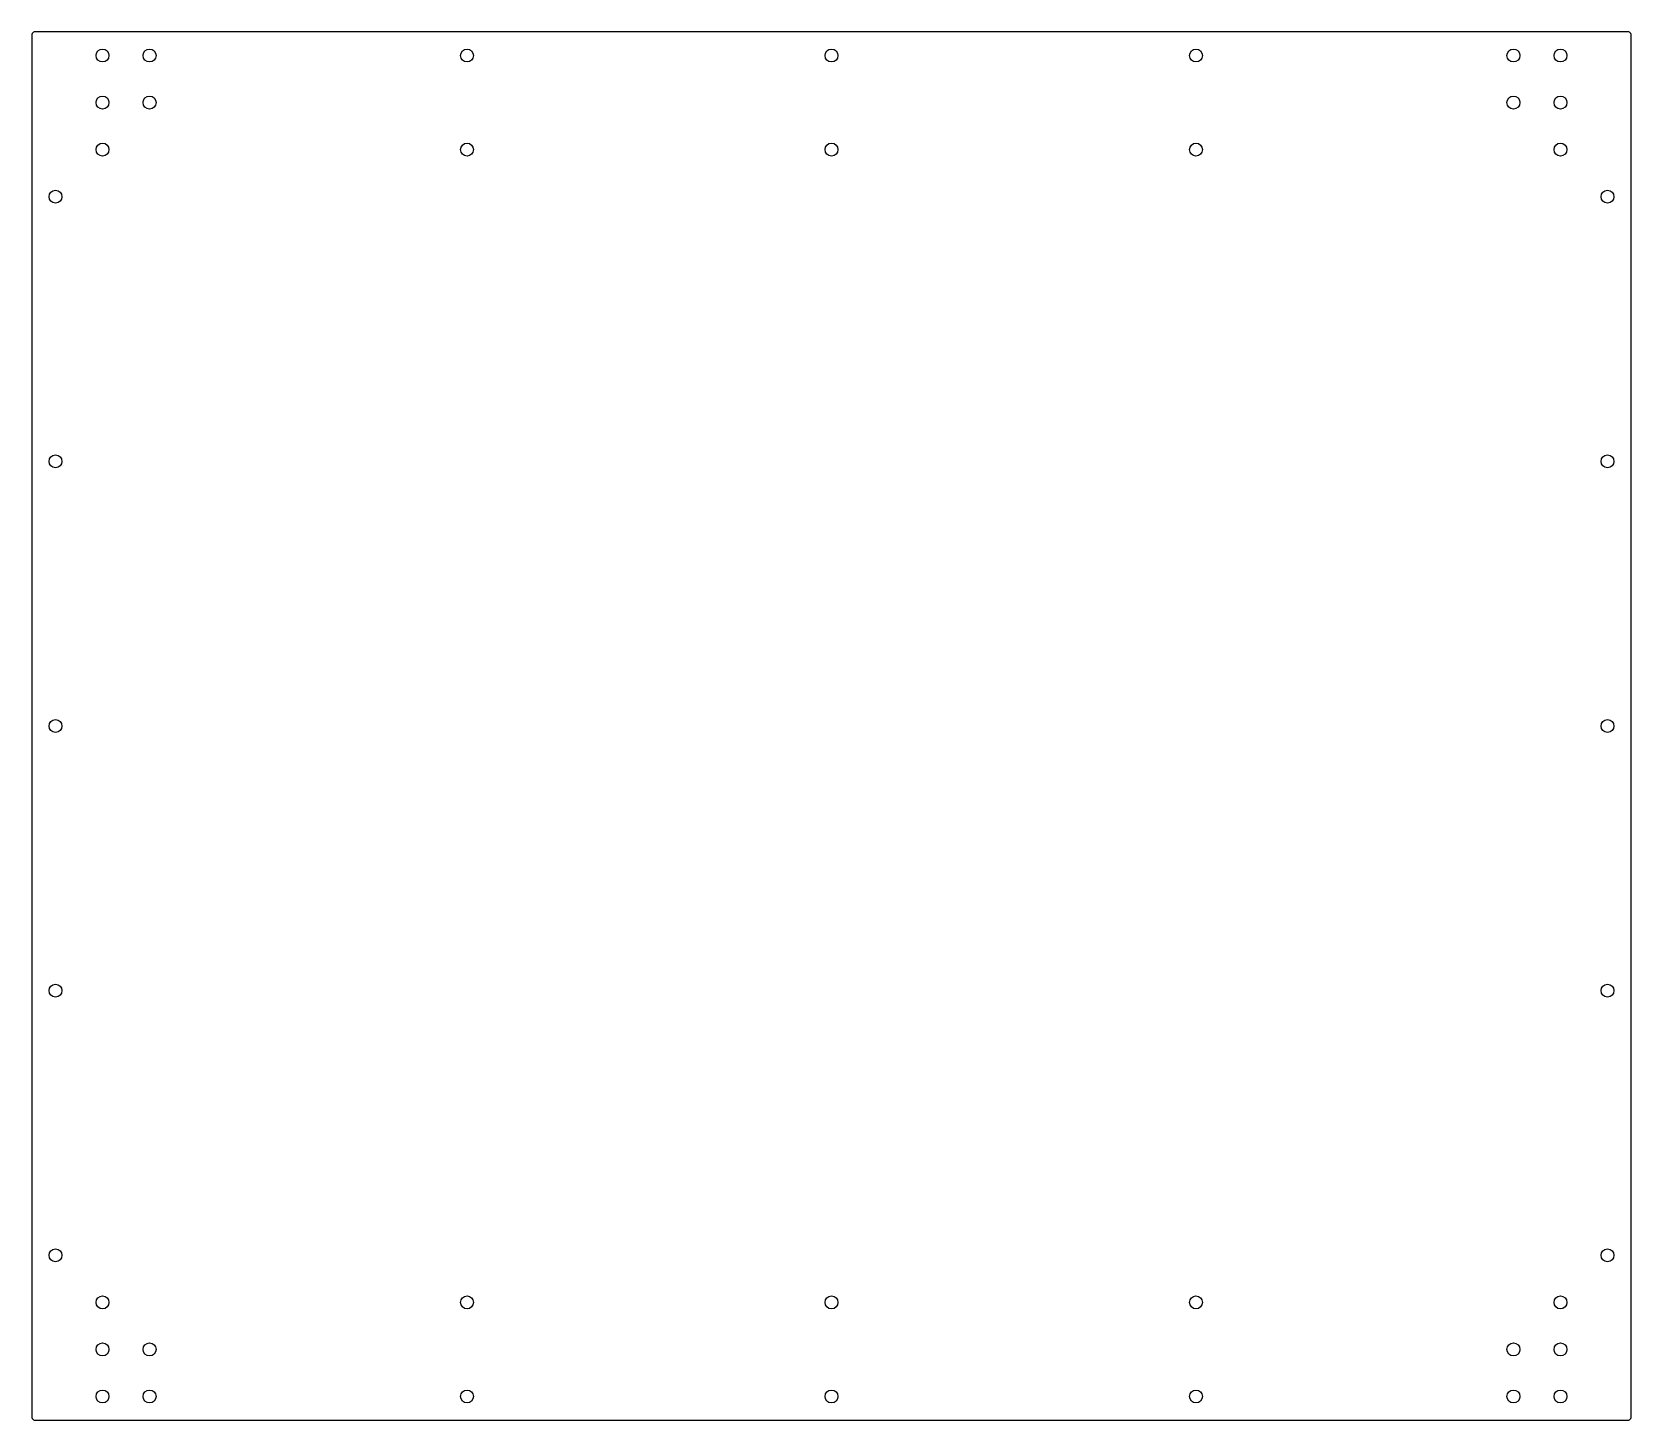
# Model space of a CAD drawing. Header units: millimetres. Extents: x -340 to 340, y -295 to 295.
import ezdxf

# ---------------------------------------------------------------- set-up
doc = ezdxf.new("R2010")
doc.units = ezdxf.units.MM

msp = doc.modelspace()

# ---------------------------------------------------------------- linework, layer by layer
at = {"color": 7, "linetype": 'Continuous', "lineweight": 25}
for p, q in [((-340, 294), (-340, -294)), ((339, 295), (-339, 295)), ((340, -294), (340, 294)), ((-339, -295), (339, -295))]:
    msp.add_line(p, q, dxfattribs=at)
for centre in [(-310, 285), (-290, 285), (-155, 285), (0, 285), (155, 285), (290, 285), (310, 285), (-310, 265), (-290, 265), (290, 265), (310, 265), (-310, 245), (-155, 245), (0, 245), (155, 245), (310, 245), (-330, 225), (330, 225), (-330, 112.5), (330, 112.5), (-330, 0), (330, 0), (-330, -112.5), (330, -112.5), (-330, -225), (330, -225), (-310, -245), (-155, -245), (0, -245), (155, -245), (310, -245), (-310, -265), (-290, -265), (290, -265), (310, -265), (-310, -285), (-290, -285), (-155, -285), (0, -285), (155, -285), (290, -285), (310, -285)]:
    msp.add_circle(centre, 2.75, dxfattribs=at)
for centre, start, end in [((-339, 294), 90, 180), ((339, 294), 360, 90), ((-339, -294), 180, 270), ((339, -294), 270, 0)]:
    msp.add_arc(centre, 1, start, end, dxfattribs=at)

doc.saveas('drawing.dxf')
